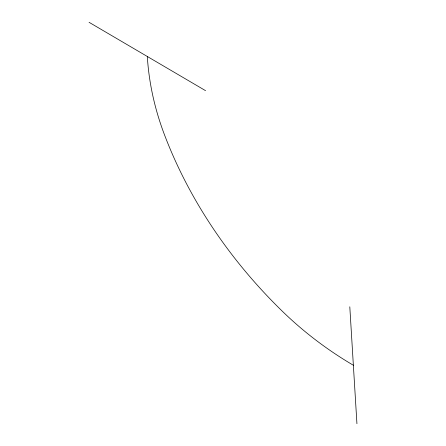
<?xml version="1.0" encoding="UTF-8"?>
<svg xmlns="http://www.w3.org/2000/svg" width="446" height="446" viewBox="0 0 446 446"><rect width="100%" height="100%" fill="white"/><g stroke="black" fill="none" stroke-linecap="round" stroke-linejoin="round"><path stroke-width="0.67" d="M89.066 22.3L205.561 90.666M349.798 306.803L356.934 423.7M353.366 365.252A315.261 261.668 27.5 0 1 281.666 310.594A476.267 395.307 27.5 0 1 164.658 135.261A315.261 261.668 27.5 0 1 147.314 56.48"/></g></svg>
